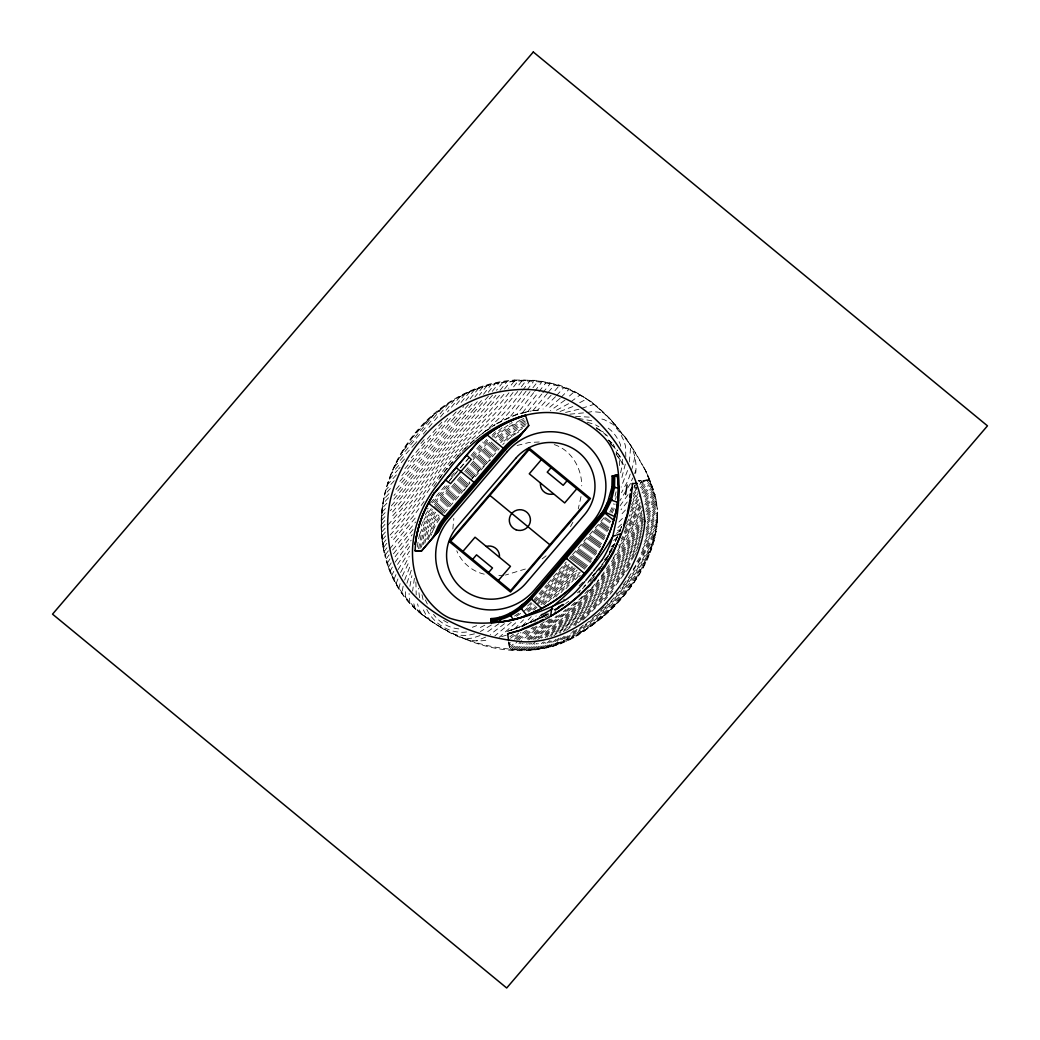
<?xml version="1.0" encoding="UTF-8"?>
<svg xmlns="http://www.w3.org/2000/svg" width="1040" height="1040" viewBox="0 0 1040 1040"><rect width="100%" height="100%" fill="white"/><g stroke="black" fill="none" stroke-linecap="round" stroke-linejoin="round"><path stroke-width="0.75" stroke-dasharray="5 3.75" d="M625.794 457.015L625.599 446.654L624.104 441.129L619.606 432.185L613.379 424.541L603.928 419.51L598.325 418.327M635.661 473.395C637.559 458.12 632.06 443.976 621.738 432.978M381.602 517.335C380.328 553.8 393.094 593.216 423.254 615.641C442.481 628.55 464.386 645.892 489.086 639.561M452.855 529.061L453.843 518.297M657.527 517.296C650.845 579.748 598.351 637.065 536.64 649.09C476.71 654.29 406.185 623.064 386.789 562.549M466.154 639.47C502.424 654.459 546.247 656.123 579.969 633.789C621.53 606.229 660.829 560.664 657.189 508.027M622.44 459.199L621.972 466.726L620.009 475.553M620.581 446.303L620.659 445.172C617.591 437.619 612.937 430.508 605.514 426.478M619.554 465.595L619.385 455.611M382.2 508.482L381.342 530.452L384.176 552.643L382.174 541.099M418.535 548.691L421.447 533.52L427.726 519.038A73.008 71.591 -13 0 1 432.978 511.095M419.913 548.639L422.877 533.585L428.909 519.792A71.669 70.278 -13 0 1 434.07 511.992M417.3 547.118L418.249 540.644M421.421 547.313L424.32 533.663L430.105 520.546A70.33 68.965 -13 0 1 435.656 512.252M634.322 488.124L634.66 485.446M629.343 461.929L630.552 448.123L630.032 444.561M581.022 496.574L578.253 508.872M625.3 464.126L621.595 478.634M383.201 502.593C379.964 521.027 380.978 540.943 385.45 557.986M414.388 578.344L412.607 591.136M423.163 544.596L426.153 532.558L431.288 521.3A69.004 67.665 -13 0 1 436.735 513.162M634.686 457.223L634.075 460.551A125.723 123.279 -13 0 1 630.162 474.266L628.004 480.519L621.543 492.635M383.552 500.708L384.202 497.276M424.788 543.218L427.726 532.324L432.484 522.041A67.665 66.352 -13 0 1 438.295 513.474M409.903 586.261L411.879 575.679M418.613 538.811L419.744 534.352M615.03 496.21L616.07 491.829M615.563 499.473L616.252 496.587M385.151 493.103L385.32 492.427M403.143 586.209L401.778 593.424M404.664 580.073L410.748 564.473M406.939 583.245L411.307 570.141M426.985 539.5L433.667 522.795A66.326 65.039 -13 0 1 438.906 514.982M428.415 539.526L429.039 537.212M396.071 583.622L398.333 578.006M398.801 588.484L400.296 582.933M627.549 470.535L621.14 487.123M419.874 533.91L426.53 518.284A74.347 72.904 -13 0 1 432.406 509.535M619.398 531.882L620.061 529.659L616.005 531.089M429.156 536.822L434.863 523.549A64.987 63.726 -13 0 1 439.998 515.892M387.478 484.744L388.349 481.975M431.067 535.431L431.574 533.962M621.101 527.683L621.569 526.383L619.684 531.57M634.634 473.525L635.674 470.652M635.258 488.15L635.726 486.876M431.977 532.883L432.848 530.738M400.569 572.494L409.24 556.4M402.259 576.186L409.578 560.716M391.534 473.421L392.249 471.653M421.174 526.032L422.084 523.926M391.989 574.847L393.796 571.35M394.03 579.228L396.331 573.755M433.004 530.387L436.046 524.303A63.648 62.413 -13 0 1 440.635 517.374M617.578 536.705L612.859 546.936M633.139 499.772L637.923 491.686M638.833 499.447L629.096 516.295M644.852 504.556L653.783 493.22M646.022 505.024L654.238 494.715M631.514 480.779L632.762 477.997M614.003 545.74L614.952 543.673M422.461 523.107L423.241 521.495M393.991 467.675L395.837 463.814M630.435 511.745L640.393 494.689M642.148 514.657C616.629 563.03 581.893 606.528 537.225 638.469M656.292 523.315L657.475 521.69M609.752 512.057L613.86 503.698M610.935 512.486L615.082 504.049M612.092 512.993L614.757 507.559M613.509 546.741L609.245 554.671M396.344 462.774L399.984 455.988M572.91 522.197L569.491 528.502M423.839 520.286L425.334 517.53A75.686 74.217 -13 0 1 431.314 508.625M641.771 513.032L620.932 548.197L599.443 578.721M608.868 554.45L612.196 548.197M641.29 533.741C619.567 573.443 589.485 607.867 553.917 635.713M631.566 504.556L638.053 493.441M640.432 506.168L621.4 538.889M641.498 506.766L618.748 545.428M645.879 511.55L655.395 499.265M647.036 511.992L655.72 500.799M643.305 521.651C619.125 566.826 586.131 606.866 545.116 637.689M633.191 494.091L636.532 488.709M645.294 499.577L652.86 490.243M390.377 570.726L392.34 567.073M397.553 564.408L409.669 546.416M398.06 569.647L409.526 551.161M642.356 527.605C619.411 569.907 588.12 607.295 549.731 636.376M646.425 532.038L657.527 515.788M625.092 528.151L640.172 502.645M639.808 484.471L642.161 480.48M641.693 484.432L644.189 480.311M624.078 532.129L640.809 503.789M640.081 540.046C619.866 576.173 592.176 607.451 559.962 633.282M643.955 544.505L657.371 523.796M638.391 547.105C620.789 577.161 597.961 603.889 571.324 626.249M618.956 547.222L641.264 509.808M634.751 555.087L636.324 552.435M464.295 490.308L469.625 481.975M604.968 561.002L606.905 557.817M607.49 557.544L608.66 555.633M401.258 453.765L404.833 447.993M642.018 492.934L650.39 482.755M643.383 493.35L651.04 484.289L649.194 479.921L638.3 480.844M644.748 493.766L651.495 485.771M386.347 558.727L389.116 554.866M387.582 562.666L389.974 558.896M388.817 566.605L391.17 562.9M395.109 556.712L412.256 534.612M609.128 554.372L612.612 548.912M613.054 558.35L642.408 510.25M641.212 536.185C625.222 562.9 607.62 589.082 584.441 610.142A44.408 43.55 -13 0 1 579.605 614.731L557.31 634.114M639.288 543.543C619.866 577.525 593.71 607.113 563.368 631.709M630.292 563.758C616.72 584.649 600.106 603.447 581.464 619.931M644.553 541.372L656.279 523.341M642.239 549.276L657.098 526.188M633.191 569.335L655.902 534.066M653.172 544.505L636.064 570.908L617.981 594.854L599.378 614.562L573.17 638.014M651.69 548.925L637.026 571.428L618.826 595.517L600.106 615.29L577.681 635.492M649.454 554.489L637.988 571.948L619.658 596.18L600.847 616.018L583.011 632.216M395.122 562.159L411.19 540.163M630.487 483.509L619.879 500.708M641.134 553.124L656.838 528.593M626.431 523.406L639.002 502.164M605.67 560.365L606.892 558.48M642.291 530.101C619.58 571.402 588.744 607.659 551.447 636.467M645.814 535.054L657.514 517.738M645.931 536.978L657.501 519.714M655.265 537.095L626.639 580.333M654.342 540.605C638.56 565.682 622.531 591.045 600.847 611.52M628.03 494.689L619.853 506.09M634.244 555.841C617.747 582.621 596.557 606.151 572.637 626.457M636.857 561.782L656.448 531.193M645.749 562.25L630.097 584.831L620.503 596.83L611.247 607.061L589.953 627.471M643.279 524.16C619.307 567.905 587.379 606.996 547.43 637.065M645.983 528.333L657.293 512.265M646.165 530.127L657.41 514.02M405.145 447.512L410.839 439.387M605.774 559.78L607.308 557.492M433.719 486.512L442.429 474.227M424.06 501.488L414.375 514.917L392.704 540.514M626.249 580.918L620.386 588.367M642.291 517.049C616.538 564.967 581.711 607.763 537.485 639.717M643.37 517.53C617.903 564.265 584.376 606.554 541.229 638.118M643.565 519.259C618.605 565.019 585.793 606.567 543.491 637.468M647.491 519.727L656.786 507.169M647.036 522.392L657.007 508.794M647.231 524.108L657.176 510.497M607.724 556.491L608.257 555.737M603.135 564.044L586.365 584.064M629.356 567.242L614.172 587.535M637.104 576.901L621.374 597.441L602.186 617.591M384.462 551.031L386.945 547.807M385.398 554.879L388.83 550.095M392.613 549.991L415.688 521.95M393.445 553.826L413.647 528.723M601.523 566.189L587.743 582.985M598.936 570.635L600.522 568.477M630.981 507.962L637.624 497.055M647.218 517.699L656.552 505.544M439.972 477.516L442.377 474.318M604.838 561.002L592.709 575.913M530.023 391.612L509.99 417.053M514.293 381.16L508.625 388.349M513.604 386.893L518.089 381.043M521.885 380.978L516.815 387.582M521.3 386.867L525.72 381.082M521.69 391.534C508.586 409.682 492.908 425.828 475.033 439.309M522.639 390.286L529.581 381.251M646.633 514.449L656.045 502.346M647.712 514.995L656.331 503.919M526.071 391.235L512.148 409.019L501.02 421.356M526.994 390.026L533.494 381.563M513.058 392.457C490.75 422.76 458.432 443.872 436.891 474.864C422.227 495.859 407.251 516.659 389.74 535.418M627.276 501.995L620.997 509.756M478.738 388.193L469.781 399.256M482.976 386.815L474.903 396.968M487.149 385.515L479.453 395.096M483.522 394.303L491.14 384.592M488.423 396.162L442.91 447.187L390.364 510.692M488.085 404.807L495.911 395.33M532.935 387.79L537.446 381.966M533.637 392.665L516.646 414.57M534.625 391.391L541.489 382.525M522.496 412.802L538.057 392.834M613.418 588.562L603.291 600.184L586.937 616.265M617.032 592.605L616.148 593.71M646.867 505.934L654.693 496.197M517.764 391.482L497.887 415.22L468.26 442.559A252.798 247.897 -13 0 0 451.945 459.576C430.586 484.705 414.622 513.981 391.456 537.693M474.357 389.87L465.868 400.439M444.106 472.043L458.224 455.455M469.794 391.768L460.876 402.727M477.295 401.739L465.166 415.467M502.866 382.33L496.47 390.325M499.993 390.416L506.675 381.927M504.53 389.077L510.484 381.511M383.058 543.413L386.035 539.799M383.747 547.222L387.504 542.438M538.993 391.625L545.623 383.201M503.893 394.342L489.099 411.684L448.071 454.272A400.777 393.003 -13 0 0 433.589 472.03L411.554 501.566L390.884 525.798M593.528 577.486L588.432 583.674M465.062 393.965L454.272 407.108M468.481 404.638L456.17 418.834M472.043 403.91L457.795 420.355M472.407 410.93L483.041 398.84M443.976 472.186L448.136 466.973M389.688 548.899L417.365 515.463M522.106 626.184L531.31 616.642M488.254 392.288L495.079 383.76M492.271 391.352L499.005 382.915M625.417 510.016L619.684 516.334M411.268 438.841L428.324 419.679L444.743 406.068M454.714 399.555L439.413 418.275M460.044 396.526L447.538 411.944M460.837 410.007L454.558 417.313M462.852 407.511L463.658 406.484M508.937 392.808C486.785 421.876 456.456 443.534 435.24 473.447C420.862 493.389 406.523 513.396 389.623 531.323M471.224 479.687L480.051 469.365L490.594 459.914M527.826 411.567L541.84 394.03M542.841 392.782L549.861 384.033M465.153 415.493L440.323 443.638L392.327 501.046M448.825 403.312L423.215 434.213M456.144 411.84L401.076 476.502M492.531 395.187L444.197 448.955A668.33 655.369 -13 0 0 428.662 467.779L390.728 514.254M621.569 524.16L617.357 528.112M396.344 474.903L387.53 484.575M442.325 407.849L397.93 459.745M447.785 418.288L404.937 468.65M645.749 509.21L655.07 497.718M390.39 488.501L384.826 494.52M547.404 393.38L532.779 410.748M548.379 392.197L554.268 385.06M415.493 443.235L416.897 441.545M639.522 481.689L640.406 480.649M388.57 497.666L383.045 503.646M401.843 505.44L430.3 469.196A554.437 543.686 -13 0 1 445.497 450.723L487.942 404.976M382.122 535.808L385.827 531.505M382.551 539.604L385.645 535.951M449.124 465.803L453.076 461.136M499.577 395.382L482.131 415.103L458.38 439.569A440.765 432.211 -13 0 0 441.259 459.03A468.208 459.134 -13 0 0 431.951 470.613L409.019 500.708L387.335 525.733M386.906 503.165L382.408 508.001M391.365 505.843L441.623 445.419L472.173 411.229M401.83 505.453L390.533 518.245M551.07 395.278L537.459 410.267M554.931 390.741L558.779 386.217M451.217 476.515L454.35 472.849M449.748 480.181L458.029 470.483M460.096 468.065L468.39 458.38M430.352 503.087L447.044 483.574M448.097 482.352L457.483 471.367M460.616 467.701L470.002 456.729M471.055 455.507L482.534 442.078M432.445 502.827L448.097 484.523M472.095 456.456L487.747 438.165M434.538 502.567L449.137 485.485M473.148 457.418L488.8 439.114M434.538 504.738L451.23 485.212M473.148 459.589L489.84 440.076M434.538 506.909L461.669 475.189M464.802 471.536L489.84 442.247M435.578 507.871L462.709 476.151M465.842 472.485L491.933 441.987M436.631 508.833L463.762 477.1M466.895 473.447L492.973 442.936M437.671 509.782L464.802 478.062M467.935 474.396L494.026 443.898M438.724 510.744L466.895 477.802M468.988 475.358L495.066 444.847M439.764 511.693L466.895 479.973M470.028 476.307L496.119 445.809M440.817 512.655L467.948 480.922M471.081 477.269L498.212 445.549M441.857 513.604L468.988 481.884M472.121 478.218L498.212 447.72M443.95 513.344L470.041 482.846M475.254 476.736L499.252 448.682M533.325 600.509L546.702 584.87M547.742 583.661L566.267 561.99M569.374 558.363L571.454 555.919M572.507 554.697L605.956 515.593M534.274 601.289L567.255 562.718M570.362 559.091L605.904 517.53M535.223 602.056L568.243 563.446M571.363 559.806L606.892 518.258M538.252 600.418L569.244 564.174M572.351 560.534L607.893 518.986M537.134 603.603L570.232 564.902M573.339 561.262L608.881 519.701M538.083 604.37L571.22 565.63M574.34 561.977L609.869 520.429M541.112 602.719L572.208 566.345M575.328 562.705L610.87 521.144M541.021 604.708L573.209 567.073M576.329 563.42L609.921 524.147M543.01 604.266L574.197 567.801M577.33 564.148L609.908 526.045M544.063 604.929L575.198 568.516M578.318 564.863L608.712 529.334M548.418 601.705L576.199 569.218M579.306 565.604L607.373 532.779M553.059 598.169L577.161 569.985M580.281 566.345L604.825 537.654M555.776 596.869L578.214 570.648M581.282 567.06L601.913 542.919M561.015 592.644L578.214 572.533M582.27 567.788L600.717 546.208M565.955 588.757L580.203 572.091M583.271 568.503L596.726 552.773M575.315 579.683L580.268 573.898M584.246 569.244L591.318 560.976M585.78 585.078L579.059 592.579M588.289 589.992L578.565 600.34M599.807 612.56L569.504 639.808M420.888 443.456L424.346 439.478M633.269 496.366L636.558 491.27M645.112 501.67L653.315 491.725M441.844 422.071L411.281 457.873M542.165 613.821L536.614 619.84M542.88 617.175L547.976 611.689M415.155 443.625L394.29 467.051M591.604 588.016L598.65 579.748M604.084 600.873L612.69 591.188M607.269 603.629L607.984 602.81M381.615 528.112L385.71 523.549M381.81 531.973L386.412 526.773M508.898 643.864L510.159 642.434M509.171 645.697L510.627 644.059M509.431 647.53L513.526 643.89M509.704 649.376L517.829 641.147M511.199 649.818L517.075 643.747M403.208 450.619L412.087 440.609A32.5 31.876 -13 0 0 412.919 439.634L434.265 414.31L441.597 408.395M454.285 417.651L397.631 483.938M455.975 419.081L395.629 489.853M457.665 420.498L393.939 495.469M409.24 460.356L408.291 461.409M404.56 458.978L391.625 473.317M556.569 395.538L563.654 387.725M593.684 577.304L594.451 576.459M398.515 469.053L400.075 467.35M381.563 520.273L386.23 515.255M381.511 524.225L386.308 518.96M554.84 610.701L554.996 610.532A180.57 178.867 -33.6 0 0 563.433 604.851M389.337 479.206L397.592 470.184M394.225 480.766L386.048 489.671M555.555 396.643L543.049 409.032M643.89 496.574L651.95 487.266M645.06 497.198L652.405 488.748M592.67 575.77L595.205 573.027M634.491 486.226L636.051 484.536M640.484 487.708L646.516 480.129M641.641 488.436L648.843 479.947M641.94 490.1L649.753 481.221M589.017 621.361L566.046 641.433M388.921 493.701L383.825 499.174M382.005 512.161L387.426 506.402M381.68 516.282L386.126 511.576M518.648 633.048L512.85 638.495M514.475 639.275L520.845 632.528M516.23 639.223L521.248 633.919L529.074 628.537M517.517 639.665L521.651 635.297L533.403 627.107M518.882 640.029L522.041 636.688L538.928 624.442M512.902 649.974L521.742 640.627M514.566 650.013L521.079 643.136M516.243 650.052L522.587 643.344M517.907 650.091L524.043 643.604M519.584 650.13L526.513 643.695M521.248 650.169L528.294 643.539M522.912 650.221L530.361 643.097M524.589 650.26L531.635 643.435M457.418 456.326L461.201 452.322M529.75 622.44L536.224 615.901M534.599 621.868L535.613 620.802M604.188 559.975L608.335 555.945M514.462 628.992L523.562 619.827M611.026 546.91L616.005 542.75M555.958 609.544L559.793 605.605M560.105 398.294L547.43 409.253M561.197 397.202L568.802 389.493M618.943 522.015L623.727 517.062M561.496 605.93L563.329 604.071M583.895 586.56L585.533 584.896M575.12 602.251L561.314 614.874L530.933 639.366M583.323 625.118L563.017 642.681M586.443 616.785L582.803 620.113M462.176 451.347L467.09 446.524M590.564 589.199L569.062 610.805L533.988 640.042M600.444 610.441L606.138 604.76M425.139 422.812C402.233 445.952 386.23 476.359 382.278 508.833A135.2 135.005 15.1 0 0 381.771 536.302M526.929 638.534L551.967 618.488M527.709 639.366L557.141 615.693M528.671 640.003L562.237 612.755M526.266 650.273L536.341 640.809M527.982 650.182L534.82 643.76M529.698 650.078L536.978 643.214M531.414 649.987L538.278 643.474M464.659 448.877L467.974 445.692M527.605 606.021L532.181 601.614M523.848 611.338L531.96 603.512M526.773 610.207L533.117 604.097M527.618 611.078L534.04 604.89M528.463 611.962L534.963 605.696M532.688 609.583L535.925 606.45M533.845 610.142L536.952 607.152M613.652 540.501L619.632 535.431M564.967 400.127L550.459 410.605M533.052 639.444L563.095 614.692L576.563 602.342M533.143 649.857L539.344 644.176M534.937 649.649L543.361 641.901M536.731 649.441L544.635 642.148M538.525 649.233L545.714 642.772M575.406 625.404L576.277 624.585M580.749 620.646L578.214 622.895M425.542 422.409L433.056 415.35M540.384 648.96L549.705 640.575M542.308 648.622L550.992 640.809M544.232 648.271L552.006 641.407M592.345 618.267L595.686 615.173M511.355 622.206L494.858 635.882M515.723 622.804L499.252 637.286M474.019 440.167L469.079 444.626L477.347 437.333M569.491 396.006L574.288 391.69M546.169 647.92L555.945 639.353M548.301 647.387L558.74 638.274M550.433 646.867L562.146 636.753M577.096 629.304L560.079 643.864M562.835 604.175L556.296 609.765M562.237 606.047L564.343 604.188M563.42 611.715L565.786 609.635M570.375 627.055L565.981 630.851M577.408 592.878L580.58 590.083M549.731 618.982L522.847 639.457M508.638 642.057L509.743 649.649L532.753 649.909L552.578 646.334L564.928 635.713M554.983 645.593L565.942 636.194M557.531 644.722L571.129 633.113M571.818 632.502L574.132 630.526M504.478 623.688L490.243 634.517M546.117 555.828L540.384 560.222M555.633 608.998L554.554 609.882M498.94 623.662L486.85 632.294M570.96 401.752L580.203 394.862M616.551 533.403L619.866 530.738M479.492 435.617L495.235 424.528M510.822 437.216L509.925 437.918A63.648 62.413 -13 0 0 502.775 444.613M562.796 604.942L556.088 609.817M511.42 436.761L512.343 436.072M509.977 636.688L513.539 634.088M510.484 638.287L515.424 634.647M565.669 603.512L568.815 601.211M544.05 616.473L548.756 613.041L530.036 622.557M491.348 625.001L480.389 631.54M484.367 431.808L494.741 424.905M609.375 551.642L610.597 550.784M540.709 617.448L536.328 620.49M513.266 435.422L514.852 434.343M443.521 406.952L450.489 402.168M508.001 425.191L502.996 428.883A74.347 72.904 -13 0 0 494.091 437.32M558.298 607.217L554.528 609.739M514.553 616.031L520.611 612.027M516.425 616.226L521.378 612.963M544.284 621.829L522.444 638.066M515.177 434.135L516.165 433.498M509.509 424.203L510.289 423.722M449.137 403.052L458.627 397.28M555.841 609.934L560.274 607.165M522.028 626.899L526.786 623.935M579.709 402.675L586.742 398.957M531.336 622.297L533.533 620.958M511.056 423.241L512.239 422.539M517.166 432.9L518.843 431.912M568.555 403.715L555.88 410.553M496.431 423.839L509.535 417.222L518.986 413.777M484.809 625.196L477.165 629.109M458.25 397.514L469.391 391.937M544.44 616.369L549.068 613.899M497.198 423.371L515.229 415.025L531.349 410.93M543.868 615.836L538.759 618.449M543.283 616.98L514.748 628.979M462.592 395.174L466.245 393.38M538.798 618.384L520.754 626.444M522.496 428.454L509.054 436.787A64.987 63.726 -13 0 0 501.761 443.625M485.706 637.078L476.671 640.718M520.624 419.887L503.867 430.014A73.008 71.591 -13 0 0 495.118 438.295M467.766 392.678C506.727 375.076 556.764 376.415 591.76 402.493C616.746 421.941 634.998 448.968 648.687 477.217M528.255 623.337L517.751 627.64M521.469 419.536L523.822 418.587M480.025 635.583L472.771 638.014L465.166 638.963M525.356 569.023L505.453 575.068M581.763 408.317L594.048 404.326M525.291 425.685L516.438 430.014L508.196 435.656A66.326 65.039 -13 0 0 500.747 442.637M471.848 390.871L475.8 389.285M472.381 627.289L476.658 625.638M524.316 419.926L514.02 424.814L504.725 431.132A71.669 70.278 -13 0 0 496.132 439.27M525.291 422.617L515.398 427.31L506.467 433.394A68.991 67.652 -13 0 0 497.666 441.818M560.04 411.489L574.262 406.003M519.272 627.055L513.188 629.33M525.33 421.07L515.086 425.841L505.596 432.263A70.33 68.965 -13 0 0 496.639 440.856M526.279 423.774L516.451 428.35L507.325 434.525A67.665 66.352 -13 0 0 499.213 442.208M513.227 629.512L507.078 631.449L516.802 627.991M510.133 630.409L511.667 629.876M477.685 388.583L487.955 385.268A135.213 132.73 32.4 0 1 514.865 380.731C553.202 376.883 591.24 394.927 614.939 424.84M507.078 631.449L508.612 630.929M506.324 635.193L500.37 636.987M517.114 445.471L529.061 442.507L540.15 441.948M640.237 482.534L649.194 479.921L638.183 480.883M552.578 646.334C607.373 626.704 655.876 572.624 657.488 512.642M520.195 413.439L523.822 412.438M474.461 633.841L466.869 635.57L455.975 634.998M565.591 412.438L580.333 408.889M525.057 412.165L528.723 411.372M466.583 631.982C450.164 634.257 433.602 623.792 426.66 609.128M586.885 412.581L592.241 411.567L603.59 412.685M532.714 410.761L536.822 410.293M503.841 575.224L495.911 575.666M569.816 414.18L585.325 412.724M533.663 410.605L538.616 410.163M514.696 379.99L536.601 380.367L557.895 384.579L572.936 390.403L591.227 401.661L611.169 420.056L631.046 445.666L646.477 472.095L654.953 495.066L650.39 480.961M575.497 416.312L589.433 417.157M578.24 418.405L593.879 421.2M458.822 628.888C448.812 627.926 439.387 622.492 433.498 614.38M484.25 574.171C472.03 571.389 461.487 562.406 456.781 550.797M587.249 422.253L594.932 424.515L598.975 426.803M600.223 430.703L603.135 431.847M554.229 444.587C571.519 450.151 581.802 468.299 581.737 485.875M464.451 638.677C447.382 631.722 430.963 622.635 417.144 610.337M596.258 428.493L603.356 431.574M604.955 434.694L607.75 436.111M443.586 620.438L449.085 623.545M596.232 427.479L606.333 434.915M608.101 440.102L611.806 443.014M608.387 440.05L612.001 442.988M415.857 609.167C400.647 595.53 390.156 577.07 385.281 557.284M610.675 443.924L617.5 450.515M610.922 443.911L617.578 450.502M431.093 621.153L426.452 615.771L421.928 607.204M616.07 451.711L621.218 457.769L615.199 450.476M615.03 424.697L621.244 432.354M615.888 453.908L623.233 464.386L616.044 453.804M609.232 440.999L611.572 444.795M421.785 614.263L418.951 609.336L417.56 603.863M644.345 468.026L653.692 490.581M425.438 599.976L427.31 603.993M613.379 444.249L615.94 450.762M648.609 476.866L654.875 494.728M651.027 484.237L654.888 496.834L657.124 509.561M415.181 608.569L412.828 600.171M419.51 597.727L418.496 588.302M654.797 494.377L655.993 499.59M421.993 594.711L423.735 602.589M409.812 603.174L409.084 593.528M616.33 452.023L616.85 454.428M655.824 498.888L656.786 504.14M383.136 547.248L381.602 535.613A135.2 134.992 15.1 0 1 382.122 508.131C389.285 451.23 432.432 400.14 487.799 384.579A135.213 132.717 32.4 0 1 514.696 380.042M656.63 503.438L657.644 513.331M508.807 641.901L509.743 649.649M405.353 591.747L405.639 598.416M415.896 582.01L416.208 594.919M580.216 575.38A131.56 128.999 -13 0 1 579.358 576.368M427.544 508.937A78.351 76.843 -13 0 1 428.077 508.222M425.269 514.891A77.025 75.53 -13 0 1 430.235 507.715M492.037 435.357A77.012 75.53 -13 0 1 496.938 430.352M492.492 436.982A75.686 74.217 -13 0 1 502.138 427.752M620.542 530.387A183.17 164.944 -37.6 0 1 620.048 531.674M617.318 536.627A170.027 152.282 -38.5 0 1 612.599 546.832M611.715 548.145A151.424 136.37 -37.7 0 1 607.269 556.27M608.218 558.48A141.245 127.79 -37 0 1 601.302 568.997M597.103 566.345A133.211 118.742 -38.6 0 1 591.162 573.963M596.752 578.214A128.284 120.536 -32.9 0 1 588.367 587.483M582.777 582.257A145.041 127.283 -37.8 0 1 578.292 586.56M564.538 599.144A173.836 164.58 -35.6 0 1 563.433 599.963M555.698 611.637A171.171 167.115 -33.5 0 1 554.372 612.443M548.99 615.576A171.171 167.115 -33.5 0 1 544.882 617.786M562.133 604.552A143.273 140.491 -13 0 1 554.008 609.7"/><path stroke-width="1.5" d="M615.602 475.293L612.144 475.995L611.897 487.292L607.672 502.086A62.4 61.191 -13 0 1 605.254 507.39L604.708 508.43A64.792 63.531 -13 0 1 603.564 510.458L603.187 511.225L614.822 516.659L614.055 519.415M613.457 475.722L613.21 487.331L610.259 499.655L604.37 511.667A2.548 2.496 -13 0 1 604.019 512.2L530.478 598.195C520.195 609.388 506.74 619.073 491.062 619.788M618.033 498.992L618.189 496.717M415.571 544.206L414.973 550.81L421.395 551.2L439.14 530.452L440.986 527.007A58.305 57.174 -13 0 1 447.096 518.388L505.531 450.06A58.305 57.174 -13 0 1 513.123 442.663L516.256 440.284L528.788 425.633L525.564 415.584A115.713 113.464 -13 0 0 487.136 434.902L479.661 440.791M614.796 516.646A117.338 115.063 -13 0 0 617.708 502.294L618.007 498.875M617.838 501.085L618.449 488.059A104.26 102.232 -13 0 0 617.266 475.423L617.175 474.981M637.26 483.405L632.372 483.535C628.836 554.58 576.576 616.941 507.624 633.789L508.612 640.354M617.513 503.282L617.773 501.02M616.395 509.691L617.487 503.165M629.629 497.016L630.136 493.961M631.124 494.169L627.549 511.901M616.785 507.442L617.162 505.31M615.94 511.81L616.369 509.574M615.446 513.929L615.914 511.693M614.926 516.048L615.42 513.812M614.354 518.141L614.9 515.931M601.666 560.56A87.568 85.878 -13 0 0 612.794 536.237L616.733 518.271A203.086 199.16 -13 0 0 619.021 490.828C619.086 476.294 618.241 461.084 611.468 447.915A48.841 47.892 -13 0 0 603.603 436.982C553.254 386.36 482.664 422.396 447.291 471.601A241.085 236.418 -13 0 0 437.424 484.783C407.511 521.859 399.789 580.463 440.583 612.716A45.318 44.434 -13 0 0 450.06 618.293C487.526 630.552 531.427 617.786 565.227 600.119A68.848 67.522 -13 0 0 575.861 591.669L584.818 581.542M614.328 518.024L612.456 524.407M613.99 519.636L612.82 523.471M625.963 517.816L623.558 525.512M613.093 522.21L612.43 524.29A135.291 132.665 -13 0 1 584.246 573.586M612.69 523.861L611.78 526.578A134.29 131.69 -13 0 1 584.636 573.378M433.589 536.653L438.438 525.798A60.97 59.787 -13 0 1 445.003 516.477L503.438 448.149A60.97 59.787 -13 0 1 511.654 440.18L521.703 433.628M607.672 502.086L605.254 507.377M415.311 544.401A116.259 114.01 -13 0 1 428.545 503.1L430.82 498.602M629.707 502.853L630.864 500.695M630.513 490.659L632.71 487.019M604.708 508.417L603.564 510.458M429.702 500.864A117.728 115.453 -13 0 0 415.207 544.284A117.728 115.453 -13 0 1 429.676 500.747L430.222 499.668M430.274 499.902L430.846 498.719M430.872 498.836L431.119 498.082M431.171 498.316L432.341 495.989M431.782 497.263L432.367 496.093M432.393 496.21L432.653 495.456M433.277 494.416L432.679 495.573L434.226 492.869M433.329 494.65L433.94 493.506M433.966 493.623L478.205 441.74M434.278 493.103L476.84 443.053M605.644 513.383L603.018 511.472L529.724 598.182A65.299 64.038 -13 0 1 520.377 606.242C511.966 612.937 501.93 618.111 491.01 618.592L491.153 621.673M602.784 511.758L599.976 515.918M630.643 490.113L632.19 487.708M601.575 560.495L593.372 571.129M585.754 580.372L592.41 572.273M522.938 432.081L517.348 438.958M516.321 440.206L517.27 439.049M594.386 580.229L604.695 567.073L613.418 552.708L620.971 533.611L616.915 535.028M528.736 425.399L519.259 436.631L512.525 441.311A59.631 58.474 -13 0 0 504.478 449.111L446.043 517.439A59.644 58.487 -13 0 0 439.621 526.552L436.085 533.871L421.369 551.083L414.921 550.576M462.956 551.343L475.046 537.212L510.458 566.358L498.368 580.489M541.359 459.667L529.269 473.798L564.681 502.944L576.771 488.813M472.693 559.351L476.541 554.84L492.492 567.97L488.644 572.481M551.083 467.675L547.235 472.173L563.186 485.316L567.034 480.805M439.14 530.452L438.1 531.622M438.035 531.7L432.315 538.057M592.059 582.868L579.709 595.335L568.841 604.344A143.273 140.491 -13 0 1 550.68 616.044L551.837 607.178A258.921 253.903 -13 0 0 612.885 536.276M584.272 573.3L564.85 557.115L567.385 558.896M476.866 443.17L478.673 441.35M478.257 441.974L481.013 439.4M478.699 441.467L479.609 440.557M481.039 439.517L482.443 438.243M482.469 438.36L483.886 437.112M483.912 437.229L484.367 436.735A117.728 115.453 -13 0 1 525.46 415.22M541.671 608.569L536.237 611.351A132.743 130.169 -13 0 1 526.916 615.472M543.283 619.437L539.435 621.4M537.719 610.48L527.67 615.043M538.148 622.024L521.755 629.278M525.59 615.732L521.469 617.344M523.549 616.616L537.693 610.363A135.98 133.354 -13 0 0 584.285 573.599M516.906 631.163L507.624 633.789M515.151 619.281L521.443 617.24M612.833 536.25L615.706 535.379M519.35 617.929L510.887 620.334A100.178 98.228 -13 0 1 491.218 622.492L491.114 620.984C507.13 620.243 520.923 610.415 531.427 598.962L605.007 512.928A3.887 3.809 -13 0 0 605.54 512.122L611.507 499.967L614.51 487.37L614.77 475.462L617.214 475.189A99.658 97.721 -13 0 1 618.254 496.717M521.794 609.063L519.766 606.814L526.916 615.472A106.522 104.468 -13 0 1 513.201 619.931L500.89 622.115L491.179 622.388M612.144 475.995L617.266 475.423M615.511 487.396L611.897 487.292L618.449 488.059M612.105 500.123L609.024 499.343L617.695 502.281M603.187 511.225L606.034 512.304M445.328 479.882L450.541 483.652L471.263 459.433L466.57 455.052M529.997 597.805L531.856 599.313M603.018 511.472L613.782 520.325M489.879 495.391L549.848 544.765M487.136 434.902L505.531 450.06L503.165 447.902M456.04 467.519L476.307 484.224L473.993 482.118M428.545 503.1L447.096 518.388L444.717 516.217M530.01 597.857L541.749 608.53A134.329 131.729 -13 0 0 584.272 573.768M511.225 616.044L509.756 613.431L513.201 619.905M500.435 620.347L499.655 617.396L500.89 622.115M632.372 483.535L632.567 484.38M529.711 598.13L529.724 598.182A59.566 49.062 -35.4 0 1 520.377 606.242M491.01 618.592L491.27 622.752M484.419 436.891A117.728 115.453 -13 0 1 525.486 415.337M636.298 487.565A235.573 188.318 -52.3 0 1 636.064 489.242M521.872 629.707A135.876 74.971 -24.1 0 1 517.01 631.592M552.682 608.608A175.552 166.036 -32.1 0 1 541.112 615.225M627.796 511.927A163.93 145.886 -39.9 0 1 626.21 517.868M627.094 484.952A235.573 178.36 -56.4 0 1 625.534 494.494M486.252 546.429A10.413 10.218 -13 0 1 499.46 557.037M553.423 493.948A10.413 10.218 -13 0 1 540.475 483.028M644.93 521.157C640.835 578.747 583.921 643.773 523.302 641.81C465.322 637.039 394.511 605.553 388.622 539.864A123.929 121.537 -13 0 1 387.777 519.87L388.089 514.891A119.535 117.221 -13 0 1 390.286 500.175C401.934 450.255 442.169 407.277 491.764 393.614A122.33 119.951 -13 0 1 516.711 389.714C587.821 384.137 638.872 457.197 644.93 521.157M533.299 52L52.533 614.159L506.701 988L987.467 425.841L533.299 52M507.325 451.542L448.89 519.87A55.965 54.886 -13 0 0 455.442 597.233A55.965 54.886 -13 0 0 534.235 590.122L592.67 521.794A55.965 54.886 -13 0 0 586.118 444.431A55.965 54.886 -13 0 0 507.325 451.542M515.658 458.393L457.223 526.721A45.032 44.161 -13 0 0 462.501 588.978A45.032 44.161 -13 0 0 525.902 583.258L584.337 514.93A45.032 44.161 -13 0 0 579.059 452.686A45.032 44.161 -13 0 0 515.658 458.393M529.256 448.149L449.293 541.645L510.471 592.007L590.434 498.498L529.256 448.149M529.074 449.566L450.684 541.229L510.653 590.59L589.043 498.927L529.074 449.566M516.048 529.789A10.582 10.374 -13 0 0 530.309 518.388A10.582 10.374 -13 0 0 513.24 512.044A10.582 10.374 -13 0 0 516.048 529.789"/></g></svg>
